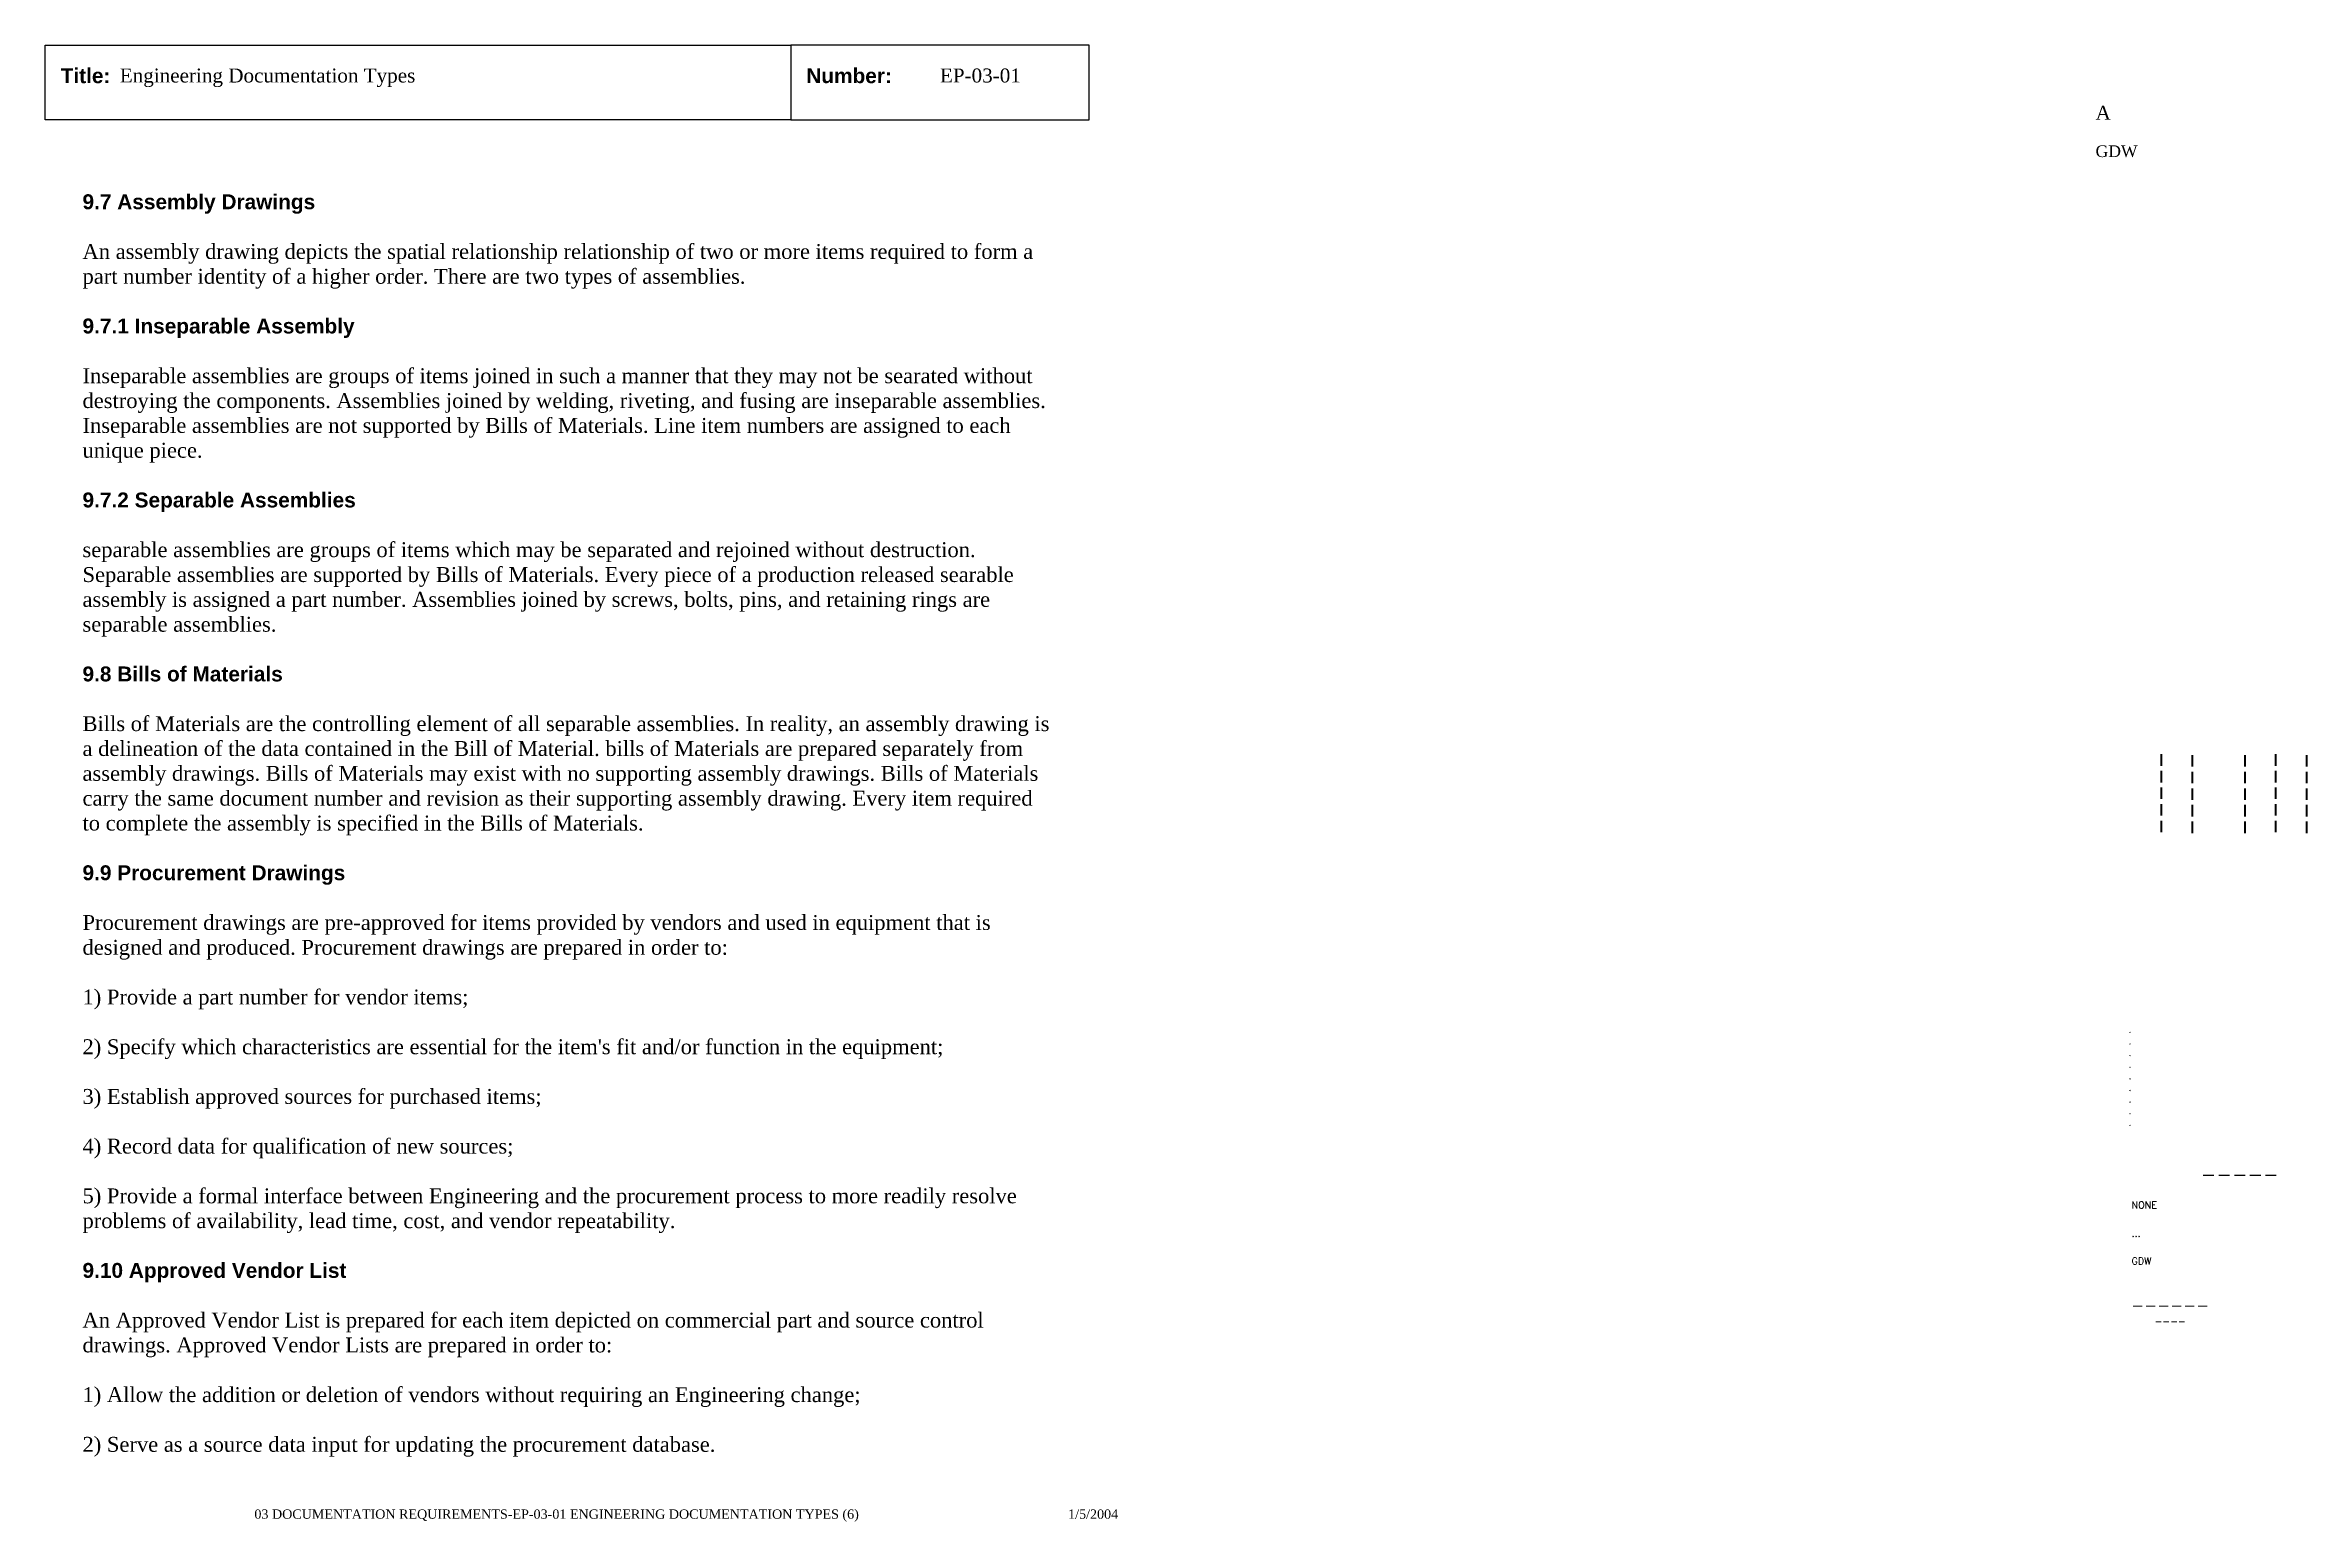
# Paper-space layout 'EP-03-01 Engineering Documentation Types (6)' of a CAD drawing. Header units: inches. Extents: x 1 to 31.3, y 0.2 to 20.
import ezdxf
from ezdxf.enums import TextEntityAlignment as Align

# ---------------------------------------------------------------- set-up
doc = ezdxf.new("R2010")
doc.units = ezdxf.units.IN
doc.header["$MEASUREMENT"] = 0
doc.layers.add('TitleBlock_Attributes', color=40, linetype='Continuous', plot=False)
doc.layers.add('TitleBlock_Atts_Print', color=1, linetype='Continuous')
doc.styles.get("Standard").update_dxf_attribs({"font": 'simplex.shx'})
doc.styles.add('style1', font='TIMES.TTF')
doc.styles.add('styleAtt', font='TIMES.TTF')
doc.styles.add('TBBIGTEXT', font='complex.shx')

# ---------------------------------------------------------------- blocks, each defined once
blk = doc.blocks.new('Test1')
at = {"layer": 'TitleBlock_Attributes', "style": 'TBBIGTEXT', "width": 0.8}
for tag, p, height in [('SideLine1', (29.492, 9.408), 0.25), ('SideLine2', (29.906, 9.396), 0.25), ('SideLine3', (30.612, 9.396), 0.25), ('SideLine4', (31.026, 9.408), 0.25), ('SideLine5', (31.44, 9.396), 0.25), ('File-Layout', (28.803, 3.641), 0.125)]:
    blk.add_attdef(tag, p, '', height=height, rotation=90, dxfattribs=at)
at = {"layer": 'TitleBlock_Attributes'}
for tag, p, height in [('REV1', (28.947, 6.754), 0.0625), ('REV2', (28.947, 6.598), 0.0625), ('REV3', (28.947, 6.442), 0.0625), ('REV4', (28.947, 6.286), 0.0625), ('REV5', (28.947, 6.13), 0.0625), ('REV6', (28.947, 5.974), 0.0625), ('REV7', (28.947, 5.818), 0.0625), ('REV8', (28.947, 5.662), 0.0625), ('REV9', (28.947, 5.506), 0.0625), ('SCALE', (28.983, 4.394), 0.0938), ('INCHARGE', (28.983, 4.016), 0.0938), ('DRW', (28.983, 3.641), 0.0938)]:
    blk.add_attdef(tag, p, '', height=height, dxfattribs=at)
at = {"layer": 'TitleBlock_Attributes', "style": 'TBBIGTEXT'}
for tag, height, p in [('PROJNUM', 0.188, (30.434, 4.761)), ('DWG_NUM', 0.156, (31.168, 4.127)), ('CUSTOMER', 0.156, (29.501, 3.017)), ('LOCATION', 0.0938, (29.501, 2.835)), ('DESC_1', 0.188, (29.501, 2.412)), ('DESC_2', 0.188, (29.501, 2.1)), ('DESC_3', 0.188, (29.501, 1.787))]:
    blk.add_attdef(tag, text='', height=height, dxfattribs=at).set_placement(p, align=Align.CENTER)
at = {"layer": 'TitleBlock_Attributes'}
blk.add_attdef('DRW_DATE', text='', height=0.0938, dxfattribs=at).set_placement((31.149, 3.648), align=Align.CENTER)

psp = doc.layouts.new('EP-03-01 Engineering Documentation Types (6)')

# ---------------------------------------------------------------- linework, layer by layer
for points in [[(1, 20), (11, 20), (11, 19), (1, 19)], [(11, 19), (15, 19), (15, 20), (11, 20)]]:
    psp.add_lwpolyline(points, close=True)

# ---------------------------------------------------------------- block references
ref = psp.add_blockref('Test1', (0, 0))
ref.add_attrib('CUSTOMER', '------', dxfattribs={"layer": 'TitleBlock_Attributes', "height": 0.1562, "style": 'TBBIGTEXT'}).set_placement((29.501, 3.017), align=Align.CENTER)
ref.add_attrib('LOCATION', '----', dxfattribs={"layer": 'TitleBlock_Attributes', "height": 0.0938, "style": 'TBBIGTEXT'}).set_placement((29.501, 2.835), align=Align.CENTER)
ref.add_attrib('DESC_1', 'Engineering Documentation Types', (2, 19.5), dxfattribs={"layer": 'TitleBlock_Atts_Print', "height": 0.1875, "style": 'styleAtt'})
ref.add_attrib('DESC_2', 'EP-03-01', (13, 19.5), dxfattribs={"layer": 'TitleBlock_Atts_Print', "height": 0.1875, "style": 'styleAtt'})
ref.add_attrib('DESC_3', 'A', (28.5, 19), dxfattribs={"layer": 'TitleBlock_Attributes', "height": 0.188, "style": 'styleAtt'})
ref.add_attrib('PROJNUM', '-----', dxfattribs={"layer": 'TitleBlock_Attributes', "height": 0.1875, "style": 'TBBIGTEXT'}).set_placement((30.434, 4.761), align=Align.CENTER)
ref.add_attrib('DWG_NUM', 'GDW', (28.5, 18.5), dxfattribs={"layer": 'TitleBlock_Attributes', "height": 0.1562, "style": 'styleAtt'})
ref.add_attrib('DRW_DATE', '1/5/2004', dxfattribs={"layer": 'TitleBlock_Atts_Print', "height": 0.125, "style": 'styleAtt'}).set_placement((15.055, 0.232), align=Align.CENTER)
ref.add_attrib('DRW', 'GDW', (28.983, 3.641), dxfattribs={"layer": 'TitleBlock_Attributes', "height": 0.0938})
ref.add_attrib('INCHARGE', '...', (28.983, 4.016), dxfattribs={"layer": 'TitleBlock_Attributes', "height": 0.0938})
ref.add_attrib('SCALE', 'NONE', (28.983, 4.394), dxfattribs={"layer": 'TitleBlock_Attributes', "height": 0.0938})
ref.add_attrib('REV1', '.', (28.947, 6.754), dxfattribs={"layer": 'TitleBlock_Attributes', "height": 0.0625})
ref.add_attrib('REV2', '.', (28.947, 6.598), dxfattribs={"layer": 'TitleBlock_Attributes', "height": 0.0625})
ref.add_attrib('REV3', '.', (28.947, 6.442), dxfattribs={"layer": 'TitleBlock_Attributes', "height": 0.0625})
ref.add_attrib('REV4', '.', (28.947, 6.286), dxfattribs={"layer": 'TitleBlock_Attributes', "height": 0.0625})
ref.add_attrib('REV5', '.', (28.947, 6.13), dxfattribs={"layer": 'TitleBlock_Attributes', "height": 0.0625})
ref.add_attrib('REV6', '.', (28.947, 5.974), dxfattribs={"layer": 'TitleBlock_Attributes', "height": 0.0625})
ref.add_attrib('REV7', '.', (28.947, 5.818), dxfattribs={"layer": 'TitleBlock_Attributes', "height": 0.0625})
ref.add_attrib('REV8', '.', (28.947, 5.662), dxfattribs={"layer": 'TitleBlock_Attributes', "height": 0.0625})
ref.add_attrib('REV9', '.', (28.947, 5.506), dxfattribs={"layer": 'TitleBlock_Attributes', "height": 0.0625})
ref.add_attrib('SideLine1', '-----', (29.492, 9.408), dxfattribs={"layer": 'TitleBlock_Attributes', "height": 0.25, "rotation": 90, "style": 'TBBIGTEXT', "width": 0.8})
ref.add_attrib('SideLine2', '-----', (29.906, 9.396), dxfattribs={"layer": 'TitleBlock_Attributes', "height": 0.25, "rotation": 90, "style": 'TBBIGTEXT', "width": 0.8})
ref.add_attrib('SideLine3', '-----', (30.612, 9.396), dxfattribs={"layer": 'TitleBlock_Attributes', "height": 0.25, "rotation": 90, "style": 'TBBIGTEXT', "width": 0.8})
ref.add_attrib('SideLine4', '-----', (31.026, 9.408), dxfattribs={"layer": 'TitleBlock_Attributes', "height": 0.25, "rotation": 90, "style": 'TBBIGTEXT', "width": 0.8})
ref.add_attrib('SideLine5', '-----', (31.44, 9.396), dxfattribs={"layer": 'TitleBlock_Attributes', "height": 0.25, "rotation": 90, "style": 'TBBIGTEXT', "width": 0.8})
ref.add_attrib('File-Layout', '03 DOCUMENTATION REQUIREMENTS-EP-03-01 ENGINEERING DOCUMENTATION TYPES (6)', dxfattribs={"layer": 'TitleBlock_Atts_Print', "height": 0.125, "style": 'styleAtt'}).set_placement((7.859, 0.232), align=Align.CENTER)

# ---------------------------------------------------------------- texts
at = {"color": 5, "char_height": 0.2, "width": 2, "attachment_point": 1, "line_spacing_factor": 1.5, "style": 'style1'}
for s, insert in [('{\\fArial|b1|i0|c0|p34;Title:}', (1.207, 19.691)), ('{\\fArial|b1|i0|c0|p34;Number:}', (11.207, 19.691))]:
    psp.add_mtext(s, dxfattribs=dict(at, insert=insert))
at = {"color": 5, "insert": (1.5, 18), "char_height": 0.2, "width": 13, "attachment_point": 1, "style": 'style1'}
psp.add_mtext("{\\fArial|b1|i0|c0|p34;9.7 Assembly Drawings\\P\\P}An assembly drawing depicts the spatial relationship relationship of two or more items required to form a part number identity of a higher order. There are two types of assemblies.\\P\\P{\\fArial|b1|i0|c0|p34;9.7.1 Inseparable Assembly\\P\\P}Inseparable assemblies are groups of items joined in such a manner that they may not be searated without destroying the components. Assemblies joined by welding, riveting, and fusing are inseparable assemblies. Inseparable assemblies are not supported by Bills of Materials. Line item numbers are assigned to each unique piece.\\P\\P{\\fArial|b1|i0|c0|p34;9.7.2 Separable Assemblies\\P\\P}separable assemblies are groups of items which may be separated and rejoined without destruction. Separable assemblies are supported by Bills of Materials. Every piece of a production released searable assembly is assigned a part number. Assemblies joined by screws, bolts, pins, and retaining rings are separable assemblies.\\P\\P{\\fArial|b1|i0|c0|p34;9.8 Bills of Materials\\P\\P}Bills of Materials are the controlling element of all separable assemblies. In reality, an assembly drawing is a delineation of the data contained in the Bill of Material. bills of Materials are prepared separately from assembly drawings. Bills of Materials may exist with no supporting assembly drawings. Bills of Materials carry the same document number and revision as their supporting assembly drawing. Every item required to complete the assembly is specified in the Bills of Materials.\\P\\P{\\fArial|b1|i0|c0|p34;9.9 Procurement Drawings\\P\\P}Procurement drawings are pre-approved for items provided by vendors and used in equipment that is designed and produced. Procurement drawings are prepared in order to:\\P\\P1) Provide a part number for vendor items;\\P\\P2) Specify which characteristics are essential for the item's fit and/or function in the equipment;\\P\\P3) Establish approved sources for purchased items;\\P\\P4) Record data for qualification of new sources;\\P\\P5) Provide a formal interface between Engineering and the procurement process to more readily resolve problems of availability, lead time, cost, and vendor repeatability.\\P\\P{\\fArial|b1|i0|c0|p34;9.10 Approved Vendor List\\P\\P}An Approved Vendor List is prepared for each item depicted on commercial part and source control drawings. Approved Vendor Lists are prepared in order to:\\P\\P1) Allow the addition or deletion of vendors without requiring an Engineering change;\\P\\P2) Serve as a source data input for updating the procurement database.", dxfattribs=at)

doc.saveas('drawing.dxf')
